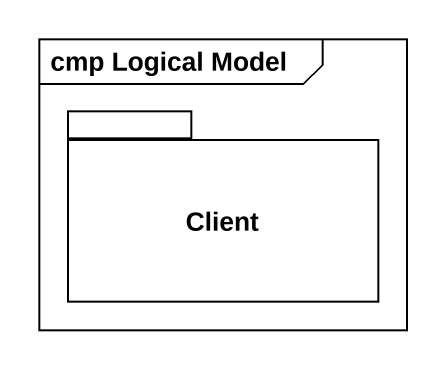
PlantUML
@startuml
mainframe cmp Logical Model
package Client {
}
@enduml
